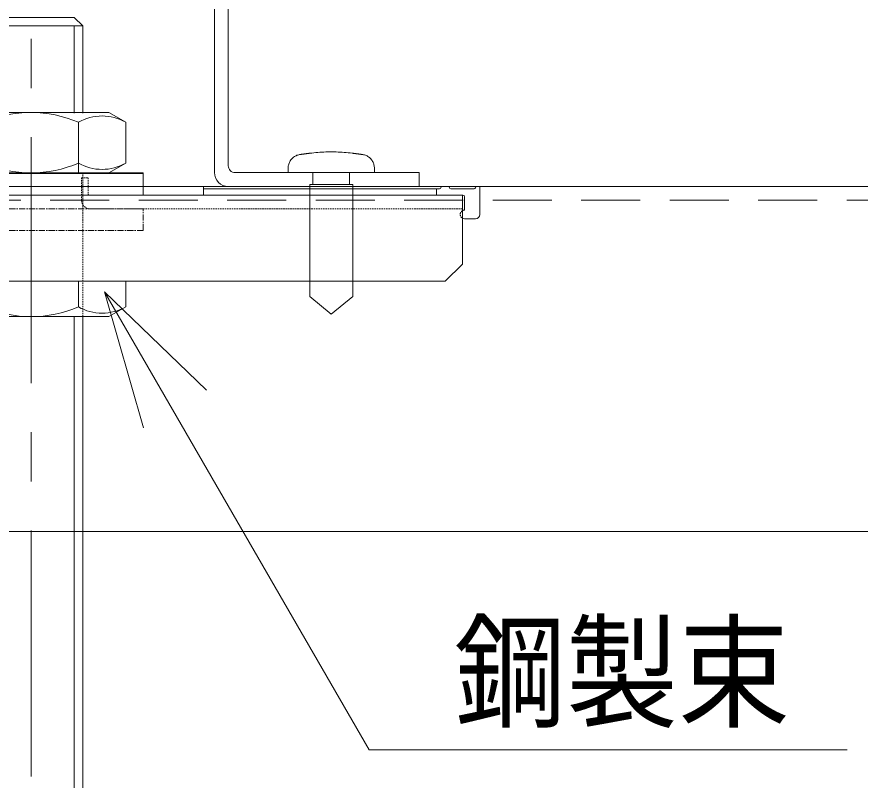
# Model space of a CAD drawing. Units: millimetres, scale not verified. Extents: x -12715 to 12220, y -3398 to 4210.
# Drawn here: x -2010.7 to -1913, y 2557.5 to 2646 of the extents above; entities that cross this region are included whole.
import ezdxf
from ezdxf.enums import TextEntityAlignment as Align

# ---------------------------------------------------------------- set-up
doc = ezdxf.new("R2010")
doc.units = ezdxf.units.MM
doc.header["$LTSCALE"] = 5.7
for name, pattern in [('CHAIN1', [8, 5, -1, 1, -1]), ('DASHED1', [1.8, 1.2, -0.6]), ('LONG_DASHED1', [7, 6, -1])]:
    doc.linetypes.add(name, pattern=pattern)
for name, color, linetype, lineweight in [('0-1_デッキ', 7, 'Continuous', 9), ('0-2_文字', 4, 'Continuous', 9), ('0-3_寸法', 7, 'Continuous', 9), ('0-4_一般', 4, 'Continuous', 9), ('0-5_根太', 4, 'Continuous', 9), ('0-6_ビス', 2, 'Continuous', 9), ('0-B_束', 4, 'Continuous', 9)]:
    doc.layers.add(name, color=color, linetype=linetype, lineweight=lineweight)
doc.styles.add('ＭＳ ゴシック', font='')
doc.styles.get('ＭＳ ゴシック').set_extended_font_data('MS Gothic')

# ---------------------------------------------------------------- blocks, each defined once
blk = doc.blocks.new('グループ-233-1')
at = {"layer": '0-6_ビス'}
for p, q in [((-84.8, 237.4), (-84.8, 181.4)), ((84.8, 181.4), (84.8, 237.4))]:
    blk.add_line(p, q, dxfattribs=at)
for points in [[(-200, 237.4), (-200, 238.3), (-200, 239.3), (-200, 240.3), (-200, 241.2), (-200, 242.2), (-200, 243.1), (-200, 244.1), (-200, 245.1), (-200, 246), (-200, 247), (-200, 248), (-200, 248.9), (-200, 249.9), (-200, 250.9), (-200, 251.8), (-200, 252.8), (-200, 253.7), (-200, 254.7), (-200, 255.7), (-200, 256.6), (-200, 257.6), (-199.9, 260.8), (-199.6, 264.9), (-199, 269.1), (-198.1, 273.2), (-196.9, 277.4), (-195.5, 281.5), (-193.7, 285.6), (-191.6, 289.5), (-189.2, 293.4), (-186.6, 297.1), (-183.7, 300.5), (-180.5, 303.8), (-177.2, 306.9), (-173.6, 309.6), (-169.9, 312.1), (-166.1, 314.3), (-162.1, 316.3), (-158.1, 317.9)], [(-158.1, 317.9), (-154.1, 319.2), (-150.1, 320.3), (-146.1, 321), (-143.1, 321.5), (-141, 321.7), (-138.9, 322), (-136.9, 322.3), (-134.8, 322.5), (-132.7, 322.8), (-130.6, 323), (-128.6, 323.3), (-126.5, 323.6), (-124.4, 323.8), (-122.3, 324.1), (-120.2, 324.4), (-118.2, 324.6), (-116.1, 324.9), (-114, 325.2), (-111.9, 325.4), (-109.9, 325.7), (-107.8, 326), (-105.7, 326.2), (-103.6, 326.5), (-101.6, 326.8), (-97.6, 327.3), (-88.2, 328.4), (-78.8, 329.4), (-69.4, 330.3), (-60, 331.1), (-50.6, 331.7), (-41.2, 332.3), (-31.8, 332.7), (-22.4, 333), (-12.9, 333.3), (-3.5, 333.4), (5.9, 333.3), (15.3, 333.2), (24.7, 333), (34.1, 332.6)], [(34.1, 332.6), (43.5, 332.2), (52.9, 331.6), (62.4, 330.9), (71.8, 330.1), (81.2, 329.2), (90.6, 328.1), (100, 327), (102.1, 326.7), (104.2, 326.4), (106.2, 326.2), (108.3, 325.9), (110.4, 325.6), (112.5, 325.4), (114.5, 325.1), (116.6, 324.8), (118.7, 324.6), (120.8, 324.3), (122.8, 324), (124.9, 323.8), (127, 323.5), (129.1, 323.2), (131.1, 323), (133.2, 322.7), (135.3, 322.4), (137.4, 322.2), (139.5, 321.9), (141.5, 321.7), (143.6, 321.4), (147.1, 320.9), (151.1, 320), (155.1, 318.9), (159.1, 317.5), (163.1, 315.8), (167, 313.8), (170.8, 311.5), (174.5, 309), (178, 306.1), (181.3, 303), (184.4, 299.7)], [(184.4, 299.7), (187.3, 296.2), (189.8, 292.4), (192.1, 288.6), (194.2, 284.6), (195.9, 280.5), (197.3, 276.3), (198.4, 272.2), (199.2, 268), (199.7, 263.9), (200, 259.8), (200, 257.4), (200, 256.4), (200, 255.4), (200, 254.5), (200, 253.5), (200, 252.5), (200, 251.6), (200, 250.6), (200, 249.6), (200, 248.7), (200, 247.7), (200, 246.8), (200, 245.8), (200, 244.8), (200, 243.9), (200, 242.9), (200, 241.9), (200, 241), (200, 240), (200, 239.1), (200, 238.1), (195.3, 237.4), (176.5, 237.4), (157.6, 237.4), (138.8, 237.4), (120, 237.4), (101.2, 237.4), (82.4, 237.4), (63.5, 237.4)], [(63.5, 237.4), (44.7, 237.4), (25.9, 237.4), (7.1, 237.4), (-11.8, 237.4), (-30.6, 237.4), (-49.4, 237.4), (-68.2, 237.4), (-87.1, 237.4), (-105.9, 237.4), (-124.7, 237.4), (-143.5, 237.4), (-162.4, 237.4), (-181.2, 237.4), (-200, 237.4), (-200, 237.4)]]:
    blk.add_lwpolyline(points, dxfattribs=at)
blk.add_lwpolyline([(-100, 181.4), (-100, -336.4), (0, -418.6), (100, -336.4), (100, 181.4)], close=True, dxfattribs=at)
blk = doc.blocks.new('ナベテクス4x16')
at = {"layer": '0-6_ビス'}
blk.add_blockref('グループ-233-1', (0, 0), dxfattribs=at)
blk = doc.blocks.new('グループ-565-1')
at = {"layer": '0-B_束'}
for p, q in [((-91446.3, -15119.7), (-91066.3, -15119.7)), ((-90686.3, -15119.7), (-91066.3, -15119.7)), ((-91634.6, -15279.7), (-91066.3, -15279.7)), ((-91446.3, -15279.7), (-91066.3, -15279.7)), ((-90686.3, -15279.7), (-91066.3, -15279.7)), ((-90498, -15279.7), (-91066.3, -15279.7)), ((-91866.3, -15467.7), (-91689.4, -15301.5)), ((-90266.3, -15467.7), (-90443.2, -15301.5)), ((-92866.3, -15547.7), (-92866.3, -15467.7)), ((-92226.3, -15467.7), (-91866.3, -15467.7)), ((-89906.3, -15467.7), (-90266.3, -15467.7)), ((-89266.3, -15547.7), (-89266.3, -15467.7)), ((-92866.3, -15547.7), (-92226.3, -15547.7)), ((-92226.3, -15547.7), (-91066.3, -15547.7)), ((-89906.3, -15547.7), (-91066.3, -15547.7)), ((-89266.3, -15547.7), (-89906.3, -15547.7))]:
    blk.add_line(p, q, dxfattribs=at)
at = {"layer": '0-B_束', "linetype": 'CHAIN1'}
for p, q in [((-92386.3, -15691.7), (-92386.3, -15343.7)), ((-89746.3, -15691.7), (-89746.3, -15343.7))]:
    blk.add_line(p, q, dxfattribs=at)
at = {"layer": '0-B_束', "linetype": 'LONG_DASHED1'}
for p, q in [((-91811.5, -15526), (-91634.6, -15359.7)), ((-91634.6, -15359.7), (-91066.3, -15359.7)), ((-90498, -15359.7), (-91066.3, -15359.7)), ((-90321.1, -15526), (-90498, -15359.7))]:
    blk.add_line(p, q, dxfattribs=at)
at = {"layer": '0-B_束', "linetype": 'DASHED1'}
blk.add_line((-91866.3, -15467.7), (-90266.3, -15467.7), dxfattribs=at)
at = {"layer": '0-B_束'}
for centre, radius, start, end in [((-91446.3, -15199.7), 80, 90, 180), ((-90686.3, -15199.7), 80, 0, 90), ((-91446.3, -15199.7), 80, 180, 270), ((-90686.3, -15199.7), 80, 270, 0), ((-91634.6, -15359.7), 80, 90, 133.2285), ((-90498, -15359.7), 80, 46.7715, 90), ((-92641.9, -15798.9), 400, 102.0964, 124.1269), ((-92664.5, -17006.6), 1600, 74.1055, 92.193), ((-89468.1, -17006.6), 1600, 87.807, 105.8945), ((-89490.7, -15798.9), 400, 55.873, 77.9036), ((-92668, -15798.9), 320, 104.9481, 128.3028), ((-92653.2, -17006.6), 1520, 73.6898, 93.6712), ((-89479.4, -17006.6), 1520, 86.3288, 106.3102), ((-89464.6, -15798.9), 320, 51.6972, 75.0519)]:
    blk.add_arc(centre, radius, start, end, dxfattribs=at)
at = {"layer": '0-B_束', "linetype": 'LONG_DASHED1'}
for centre, start, end in [((-91866.3, -15467.7), 270, 313.2285), ((-90266.3, -15467.7), 226.7715, 270)]:
    blk.add_arc(centre, 80, start, end, dxfattribs=at)
blk = doc.blocks.new('グループ-566-1')
at = {"layer": '0-B_束'}
for p, q in [((-91306.3, -11004.1), (-91266.3, -10964.1)), ((-91266.3, -10964.1), (-90866.3, -10964.1)), ((-90866.3, -10964.1), (-90826.3, -11004.1)), ((-91306.3, -11004.1), (-90826.3, -11004.1)), ((-91306.3, -11004.1), (-91306.3, -11407.7)), ((-91266.3, -11004.1), (-91266.3, -11407.7)), ((-90866.3, -11004.1), (-90866.3, -11407.7)), ((-90826.3, -11004.1), (-90826.3, -11407.7)), ((-91306.3, -12351.7), (-91306.3, -15119.7)), ((-91266.3, -12351.7), (-91266.3, -15119.7)), ((-90866.3, -12351.7), (-90866.3, -15119.7)), ((-90826.3, -12351.7), (-90826.3, -15119.7))]:
    blk.add_line(p, q, dxfattribs=at)
blk.add_blockref('グループ-565-1', (0, 0), dxfattribs=at)
blk = doc.blocks.new('グループ-567-1')
at = {"layer": '0-B_束'}
for p, q in [((-91586.3, -11687.7), (-91586.3, -11787.7)), ((-90546.3, -11687.7), (-91586.3, -11687.7)), ((-90546.3, -11787.7), (-90546.3, -11687.7))]:
    blk.add_line(p, q, dxfattribs=at)
blk = doc.blocks.new('グループ-568-1')
at = {"layer": '0-B_束'}
for p, q in [((-91505.1, -12187.7), (-91505.1, -12306.3)), ((-91285.7, -12187.7), (-91285.7, -12306.3)), ((-90846.9, -12187.7), (-90846.9, -12306.3)), ((-90627.5, -12187.7), (-90627.5, -12306.3)), ((-91505.1, -12306.3), (-91426.3, -12351.7)), ((-90627.5, -12306.3), (-90706.3, -12351.7)), ((-90706.3, -12351.7), (-91426.3, -12351.7))]:
    blk.add_line(p, q, dxfattribs=at)
for centre, radius, start, end in [((-91395.4, -12116.3), 219.4, 240, 300), ((-91066.3, -11799.9), 551.8, 246.5735, 293.4265), ((-90737.2, -12116.3), 219.4, 240, 300)]:
    blk.add_arc(centre, radius, start, end, dxfattribs=at)
blk = doc.blocks.new('グループ-570-1')
at = {"layer": '0-B_束'}
for p, q in [((-90266.3, -11747.7), (-90266.3, -11787.7)), ((-90266.3, -11747.7), (-88998.3, -11747.7)), ((-90266.3, -11759.7), (-89186.3, -11759.7)), ((-89172.3, -11759.7), (-89186.3, -11759.7)), ((-89186.3, -11759.7), (-89186.3, -11787.7)), ((-89134.3, -11747.7), (-89158.3, -11747.7)), ((-89012.3, -11759.7), (-89120.3, -11759.7)), ((-88998.3, -11747.7), (-88986.3, -11747.7)), ((-88986.3, -11877.7), (-88986.3, -11747.7)), ((-90266.3, -11787.7), (-89064.4, -11787.7)), ((-89056.4, -11857.7), (-89056.4, -11795.7)), ((-89056.4, -11897.7), (-89006.3, -11897.7))]:
    blk.add_line(p, q, dxfattribs=at)
for centre, radius, start, end in [((-89172.3, -11753.7), 6, 270, 0), ((-89160.3, -11753.7), 6, 90, 180), ((-89132.3, -11753.7), 6, 0, 90), ((-89120.3, -11753.7), 6, 180, 270), ((-89012.3, -11753.7), 6, 270, 0), ((-89000.3, -11753.7), 6, 90, 180), ((-89064.4, -11795.7), 8, 0, 90), ((-89056.4, -11877.7), 20, 90, 119.7966), ((-89006.3, -11877.7), 20, 270, 0), ((-89056.4, -11877.7), 20, 240.2034, 270)]:
    blk.add_arc(centre, radius, start, end, dxfattribs=at)
at = {"layer": '0-B_束', "linetype": 'DASHED1'}
blk.add_arc((-89056.4, -11877.7), 20, 119.7966, 240.2034, dxfattribs=at)
blk = doc.blocks.new('グループ-571-1')
at = {"layer": '0-B_束', "color": 7, "linetype": 'CHAIN1'}
for p, q in [((-91586.3, -11851.7), (-91586.3, -11951.7)), ((-90546.3, -11851.7), (-91586.3, -11851.7)), ((-90546.3, -11951.7), (-90546.3, -11851.7)), ((-90546.3, -11951.7), (-91586.3, -11951.7))]:
    blk.add_line(p, q, dxfattribs=at)
blk = doc.blocks.new('グループ-572-1')
at = {"layer": '0-B_束', "color": 7, "linetype": 'DASHED1'}
for p, q in [((-90826.3, -12351.7), (-90826.3, -11687.7)), ((-90832.3, -11707.7), (-90802.3, -11707.7)), ((-90832.3, -11811.7), (-90832.3, -11707.7)), ((-90802.3, -11707.7), (-90802.3, -11781.7)), ((-89066.3, -11851.7), (-90792.3, -11851.7))]:
    blk.add_line(p, q, dxfattribs=at)
at = {"layer": '0-B_束', "linetype": 'DASHED1'}
blk.add_line((-90796.3, -11787.7), (-89762.3, -11787.7), dxfattribs=at)
at = {"layer": '0-B_束'}
for p in [(-89066.3, -12107.7), (-92986.3, -12187.7)]:
    blk.add_line(p, (-89146.3, -12187.7), dxfattribs=at)
blk.add_lwpolyline([(-93066.3, -11787.7), (-89066.3, -11787.7), (-89066.3, -12107.7)], dxfattribs=at)
at = {"layer": '0-B_束', "linetype": 'DASHED1'}
blk.add_arc((-90796.3, -11781.7), 6, 180, 270, dxfattribs=at)
at = {"layer": '0-B_束', "color": 7, "linetype": 'DASHED1'}
blk.add_arc((-90792.3, -11811.7), 40, 180, 270, dxfattribs=at)
at = {"layer": '0-B_束'}
for name in ['グループ-567-1', 'グループ-570-1', 'グループ-571-1', 'グループ-568-1']:
    blk.add_blockref(name, (0, 0), dxfattribs=at)
blk = doc.blocks.new('グループ-573-1')
at = {"layer": '0-B_束'}
for p, q in [((-91426.3, -11405.1), (-91066.3, -11405.1)), ((-90706.3, -11405.1), (-91066.3, -11405.1)), ((-90627.5, -11450.6), (-90706.3, -11405.1)), ((-90846.9, -11685.1), (-90846.9, -11450.6)), ((-90627.5, -11639.6), (-90627.5, -11450.6)), ((-90627.5, -11639.6), (-90706.3, -11685.1)), ((-91066.3, -11685.1), (-91586.3, -11685.1)), ((-91505.1, -11685.1), (-91066.3, -11685.1)), ((-91066.3, -11685.1), (-90546.3, -11685.1)), ((-90627.5, -11685.1), (-91066.3, -11685.1)), ((-90546.3, -11685.1), (-90546.3, -11785.1))]:
    blk.add_line(p, q, dxfattribs=at)
for points in [[(-91066.3, -11685.1), (-91505.1, -11685.1), (-91066.3, -11685.1)], [(-91066.3, -11685.1), (-90627.5, -11685.1), (-91066.3, -11685.1)]]:
    blk.add_lwpolyline(points, dxfattribs=at)
for centre, radius, start, end in [((-91066.3, -11956.9), 551.8, 90, 113.4265), ((-91066.3, -11956.9), 551.8, 66.5735, 90), ((-90737.2, -11640.6), 219.4, 60, 120), ((-91066.3, -11133.3), 551.8, 246.5735, 270), ((-91066.3, -11133.3), 551.8, 270, 293.4265), ((-90737.2, -11449.6), 219.4, 240, 300)]:
    blk.add_arc(centre, radius, start, end, dxfattribs=at)
for name in ['グループ-566-1', 'グループ-572-1']:
    blk.add_blockref(name, (0, 0), dxfattribs=at)

msp = doc.modelspace()

# ---------------------------------------------------------------- linework, layer by layer
at = {"layer": '0-1_デッキ', "color": 2}
msp.add_lwpolyline([(-2489.072, 2626.307), (-1893.721, 2626.307), (-1893.721, 2586.307), (-2489.072, 2586.307)], dxfattribs=at)
at = {"layer": '0-2_文字'}
for q in [(-2000.561, 2614.104), (-1914.463, 2560.984)]:
    msp.add_line((-1969.892, 2560.984), q, dxfattribs=at)
msp.add_lwpolyline([(-1996.03, 2598.306), (-2000.561, 2614.104), (-1988.738, 2602.687)], dxfattribs=at)
at = {"layer": '0-3_寸法', "color": 2, "linetype": 'DASHED1'}
msp.add_line((-2489.072, 2624.707), (-1893.721, 2624.707), dxfattribs=at)
at = {"layer": '0-4_一般', "linetype": 'CHAIN1'}
msp.add_line((-2009.072, 2723.206), (-2009.072, 2474.206), dxfattribs=at)
at = {"layer": '0-5_根太'}
for p, q in [((-1987.822, 2627.906), (-1987.822, 2655.806)), ((-1986.222, 2655.006), (-1986.222, 2628.706))]:
    msp.add_line(p, q, dxfattribs=at)
msp.add_lwpolyline([(-1985.422, 2627.906), (-1964.072, 2627.906), (-1964.072, 2626.306), (-1986.222, 2626.306)], dxfattribs=at)
for centre, radius, start, end in [((-1985.422, 2628.706), 0.8, 180, 225), ((-1986.222, 2627.906), 1.6, 180, 225), ((-1985.422, 2628.706), 0.8, 225, 270), ((-1986.222, 2627.906), 1.6, 225, 270)]:
    msp.add_arc(centre, radius, start, end, dxfattribs=at)

# ---------------------------------------------------------------- block references
at = {"layer": '0-6_ビス', "xscale": -0.025, "yscale": 0.025}
msp.add_blockref('ナベテクス4x16', (-1974.276, 2621.972), dxfattribs=at)
at = {"layer": '0-B_束', "xscale": 0.025, "yscale": 0.025}
msp.add_blockref('グループ-573-1', (267.586, 2920), dxfattribs=at)

# ---------------------------------------------------------------- texts
at = {"layer": '0-2_文字', "style": 'ＭＳ ゴシック', "width": 0.9}
msp.add_text('鋼製束', height=10.56, dxfattribs=at).set_placement((-1960.018, 2561.549), align=Align.BOTTOM_LEFT)

doc.saveas('drawing.dxf')
